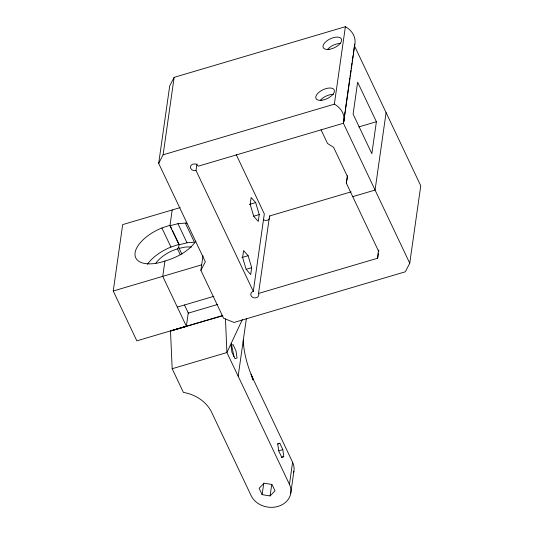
<?xml version="1.0" encoding="UTF-8"?>
<svg xmlns="http://www.w3.org/2000/svg" width="534" height="534" viewBox="0 0 534 534"><rect width="100%" height="100%" fill="white"/><g stroke="black" fill="none" stroke-linecap="round" stroke-linejoin="round"><path stroke-width="0.8" d="M236.202 154.593L264.317 213.907L253.296 291.37A4.032 3.351 8.1 0 0 251.08 295.649A4.032 3.351 8.1 0 0 256.307 297.732A4.032 3.351 8.1 0 0 258.523 293.446L377.651 258.209L378.359 250.746L346.272 183.028L347.314 175.713M188.342 312.317L186.366 326.194L136.851 340.839L113.235 291.003L122.68 224.607L180.138 207.613M200.897 270.371L205.323 261.807L158.678 163.377L169.705 85.921L174.137 77.357L345.385 26.7A20.145 16.761 8.1 0 1 354.429 45.79L420.765 185.772L409.745 263.229L405.313 271.793L234.066 322.449L223.606 318.284L200.897 270.371L202.967 255.819M158.678 163.377L163.11 154.813L174.137 77.357M169.952 225.728L177.962 223.699L185.331 223.078L194.383 242.162L187.007 242.783L178.997 244.819L169.952 225.728L172.195 209.962M172.455 230.394L179.064 244.345L178.636 247.362L177.468 248.804L172.389 250.68A25.211 12.262 -25.4 0 0 155.741 263.342M253.296 291.37L195.998 170.473L196.939 163.885M251.681 267.674L250.7 274.536L246.167 269.423L242.61 257.455L243.584 250.593L248.116 255.699L251.681 267.674L246.194 269.296M259.237 214.561L258.262 221.423L253.723 216.31L250.166 204.335L251.14 197.48L255.679 202.586L259.237 214.561L253.75 216.183M222.912 315.467L170.506 330.973L172.175 368.727L183.389 392.39A36.572 30.425 8.1 0 1 211.651 412.321L251.16 495.699A20.713 17.235 8.1 0 0 278.054 506.392A20.713 17.235 8.1 0 0 289.441 484.371L238.171 376.19L246.408 318.311M258.523 293.446L269.55 215.99L351.098 191.866M262.127 494.658L259.117 488.296L264.056 483.203L272.013 484.478L275.03 490.839L270.084 495.932L262.127 494.658L263.763 483.183M270.084 495.932L271.719 484.458M409.745 263.229L343.402 123.247A20.145 16.761 8.1 0 0 334.357 104.157L345.385 26.7M289.441 484.371L292.592 462.244L250.973 374.434M290.75 493.309L293.9 471.182M345.044 111.713L343.402 123.247L198.214 166.194A4.032 3.351 8.1 0 0 192.988 164.112A4.032 3.351 8.1 0 0 190.772 168.397A4.032 3.351 8.1 0 0 195.998 170.473M345.284 110.064L349.857 77.924M350.09 76.275L350.911 70.508M351.145 68.859L351.966 63.092M352.2 61.443L353.021 55.676M353.254 54.027L354.429 45.79M343.843 121.498L354.87 44.042M376.39 121.725L371.844 153.665L353.108 114.116L357.646 82.183L376.39 121.725L358.841 126.918M386.089 112.601L375.068 190.057L352.727 196.666M377.651 258.209L378.359 253.263M378.593 251.621L378.826 249.972M195.865 241.128C188.682 251.494 176.734 257.522 164.926 261.066L162.743 276.358L186.366 326.194M346.272 183.028L347.647 176.988L333.596 147.324L327.529 143.486L321.067 129.855M172.175 368.727L226.897 352.54L242.369 319.499M164.926 261.066A32.681 15.886 -25.4 0 1 135.015 255.112A32.681 15.886 -25.4 0 1 161.749 228.005L170.019 225.255L171.761 228.926M147.444 264.223A32.681 15.886 -25.4 0 1 170.793 247.095L179.064 244.345M279.823 443.26L277.753 443.914L278.715 450.93L281.732 457.291L283.781 456.643L282.82 449.628L279.823 443.26L277.426 443.968M163.11 154.813L334.357 104.157M249.411 204.442L255.679 202.586M113.235 291.003L201.685 264.837M241.849 257.555L248.116 255.699M177.321 307.11L213.874 296.297M217.752 304.427L188.355 313.124L184.484 304.961M222.211 315.908L170.506 330.973L186.459 326.401M278.835 450.809L282.82 449.628M281.391 457.351L283.781 456.643M185.331 223.078L186.88 223.285M234.012 356.612L231.936 352.32L231.015 345.291L233.084 344.637L236.041 351.018L237.043 358.02L234.953 358.681L234.012 356.612L231.229 343.329M238.171 376.19L226.897 352.54L225.468 318.878M177.962 223.699L187.007 242.783M181.954 254.164L178.636 247.362L179.204 248.37L184.363 247.235A24.931 12.122 -25.4 0 1 191.326 247.095M177.468 248.804L180.278 254.738M161.909 227.991L170.953 247.082M251.28 374.768L252.922 379.988L253.076 378.866L250.413 372.639A31.987 8.551 73.5 0 1 243.631 345.371L243.17 341.039M243.624 345.364L243.35 339.778M269.523 218.56A4.032 3.351 8.1 0 1 263.355 219.634M269.55 215.99A4.032 3.351 8.1 0 1 269.81 216.851M327.676 49.261A10.073 4.899 -25.4 0 1 340.679 43.474M320.427 100.165A10.073 4.899 -25.4 0 1 333.43 94.378M292.592 462.244A20.713 17.235 8.1 0 1 293.573 472.643M329.158 49.342A10.073 4.899 -25.4 0 0 341.52 39.189A10.073 4.899 -25.4 0 0 326.301 41.318A10.073 4.899 -25.4 0 0 329.158 49.342M321.909 100.238A10.073 4.899 -25.4 0 0 334.277 90.092A10.073 4.899 -25.4 0 0 319.058 92.215A10.073 4.899 -25.4 0 0 321.909 100.238"/></g></svg>
